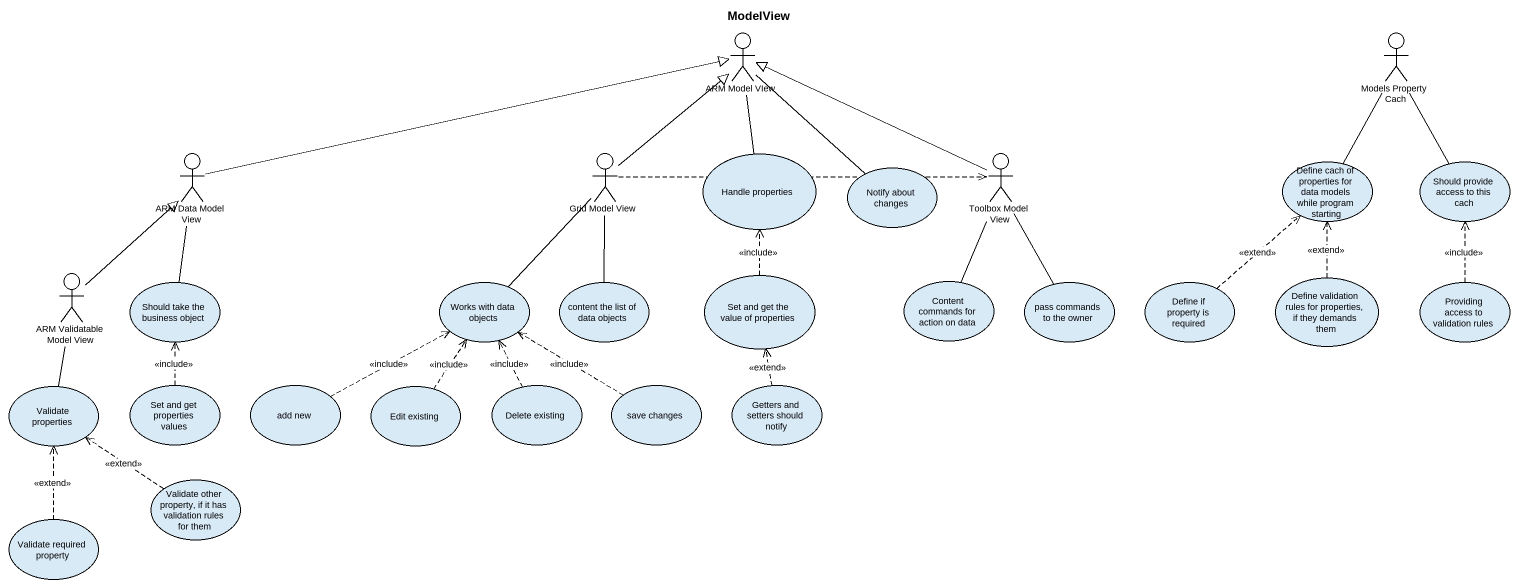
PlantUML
@startuml
title ModelView
actor "ARM Model VIew" as ARM_Model_VIew
actor "Models Property Cach" as Models_Property_Cach
actor "ARM Data Model View" as ARM_Data_Model_View
actor "Grid Model View" as Grid_Model_View
usecase "Handle properties" as Handle_properties
usecase "Notify about changes" as Notify_about_changes
actor "Toolbox Model View" as Toolbox_Model_View
usecase "Define cach of properties for data models while program starting" as Define_cach_of_properties
usecase "Should provide access to this cach" as Should_provide_access_to
actor "ARM Validatable Model View" as ARM_Validatable_Model_View
usecase "Should take the business object" as Should_take_the_business
usecase "Works with data objects" as Works_with_data_objects
usecase "content the list of data objects" as content_the_list_of_data
usecase "Set and get the value of properties" as Set_and_get_the_value_of
usecase "Content commands for action on data" as Content_commands_for_action
usecase "pass commands to the owner" as pass_commands_to_the_owner
usecase "Define if property is required" as Define_if_property_is
usecase "Define validation rules for properties, if they demands them" as Define_validation_rules_for
usecase "Providing access to validation rules" as Providing_access_to
usecase "Validate properties" as Validate_properties
usecase "Set and get properties values" as Set_and_get_properties
usecase "add new" as add_new
usecase "Edit existing" as Edit_existing
usecase "Delete existing" as Delete_existing
usecase "save changes" as save_changes
usecase "Getters and setters should notify" as Getters_and_setters_should
usecase "Validate other property, if it has validation rules for them" as Validate_other_property_if
usecase "Validate required property" as Validate_required_property
ARM_Data_Model_View -right-|> ARM_Model_VIew
Grid_Model_View -up-|> ARM_Model_VIew
Grid_Model_View .right.> Toolbox_Model_View
Handle_properties -up- ARM_Model_VIew
Notify_about_changes -up- ARM_Model_VIew
Toolbox_Model_View -left-|> ARM_Model_VIew
Define_cach_of_properties -up- Models_Property_Cach
Should_provide_access_to -up- Models_Property_Cach
ARM_Validatable_Model_View -up-|> ARM_Data_Model_View
Should_take_the_business -up- ARM_Data_Model_View
Works_with_data_objects -up- Grid_Model_View
content_the_list_of_data -up- Grid_Model_View
Set_and_get_the_value_of .up.> Handle_properties : <<include>>
Content_commands_for_action -up- Toolbox_Model_View
pass_commands_to_the_owner -up- Toolbox_Model_View
Define_if_property_is .up.> Define_cach_of_properties : <<extend>>
Define_validation_rules_for .up.> Define_cach_of_properties : <<extend>>
Providing_access_to .up.> Should_provide_access_to : <<include>>
Validate_properties -up- ARM_Validatable_Model_View
Set_and_get_properties .up.> Should_take_the_business : <<include>>
add_new .right.> Works_with_data_objects : <<include>>
Edit_existing .up.> Works_with_data_objects : <<include>>
Delete_existing .up.> Works_with_data_objects : <<include>>
save_changes .up.> Works_with_data_objects : <<include>>
Getters_and_setters_should .up.> Set_and_get_the_value_of : <<extend>>
Validate_other_property_if .up.> Validate_properties : <<extend>>
Validate_required_property .up.> Validate_properties : <<extend>>
@enduml
